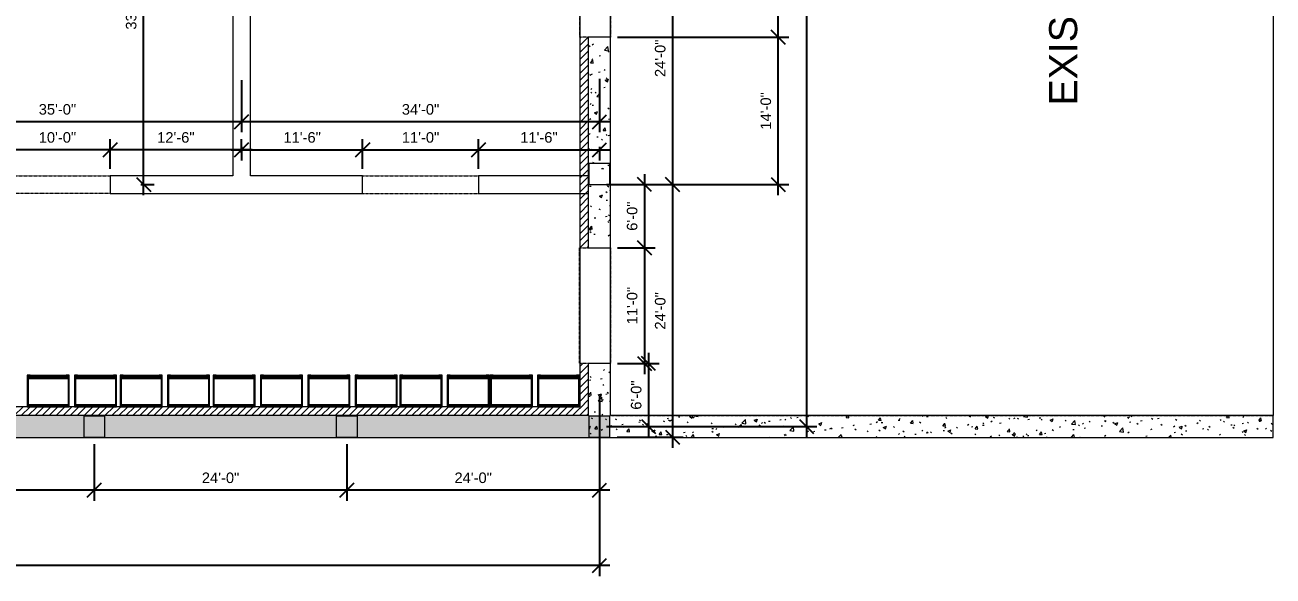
# Model space of a CAD drawing. Header units: inches. Extents: x 1913 to 24953, y -2945 to 1064.
# Drawn here: x 19197 to 20620, y -1856 to -1228 of the extents above; entities that cross this region are included whole.
import ezdxf

# ---------------------------------------------------------------- set-up
doc = ezdxf.new("R2010")
doc.units = ezdxf.units.IN
doc.header["$MEASUREMENT"] = 0
doc.linetypes.add('Center 1_4_', pattern=[0.53125, 0.25, -0.09375, 0.09375, -0.09375])
doc.linetypes.add('Hidden 1_8_', pattern=[0.1875, 0.125, -0.0625])
for name, color, linetype, lineweight in [('A-ANNO-DIMS', 211, 'Continuous', 9), ('A-COLS', 52, 'Continuous', 9), ('A-DETL-CNTR', 5, 'Center 1_4_', 9), ('A-DETL-HDLN', 90, 'Hidden 1_8_', 9), ('A-FLOR', 192, 'Continuous', 13), ('A-GENM', 13, 'Continuous', 9), ('A-WALL', 113, 'Continuous', 13), ('A-WALL-PATT', 111, 'Continuous', 50), ('G-ANNO-TEXT', 231, 'Continuous', 9)]:
    doc.layers.add(name, color=color, linetype=linetype, lineweight=lineweight)
doc.styles.add('Arial', font='arial.ttf', dxfattribs={"height": 12})
doc.styles.add('Arial_1', font='arial.ttf', dxfattribs={"height": 20})
doc.dimstyles.new('Linear_-_3_32__Arial', dxfattribs={"dimscale": 12, "dimtxt": 12.243113, "dimasz": 1.333333, "dimexe": 1, "dimexo": 0.666667, "dimgap": 0.666667, "dimtad": 1, "dimdec": 5, "dimrnd": 0.03125, "dimzin": 1, "dimdsep": 46, "dimlunit": 4, "dimtxsty": 'Arial', "dimblk1": 'OBLIQUE', "dimblk2": 'OBLIQUE', "dimsah": 1, "dimcen": 0.09, "dimdle": 1, "dimazin": 0, "dimtfac": 1, "dimtdec": 4, "dimtix": 1, "dimtmove": 0, "dimatfit": 3, "dimfxl": 1, "dimtvp": 1, "dimtfill": 1, "dimfrac": 2, "dimtolj": 1, "dimtzin": 0, "dimarcsym": 2})
pattern_1 = [(50, (18984.365, 244.067), (36.72335, -3.213), [3.84, -42.24]), (355, (18984.365, 244.067), (-7.1044, 38.51274), [3.072, -33.792]), (100.451, (18987.425, 243.8), (29.62024, 35.29956), [3.263, -35.898]), (46.184, (18984.365, 254.307), (54.6425, -8.4752), [5.76, -63.36]), (96.636, (18988.92, 253.6), (47.854, 49.8752), [4.895, -53.848]), (351.184, (18984.365, 254.307), (47.8553, 49.8749), [4.608, -50.688]), (21, (18989.485, 251.747), (30.56126, -20.614), [3.84, -42.24]), (326, (18989.485, 251.747), (12.4577, 37.1283), [3.072, -33.792]), (71.451, (18992.03, 250.03), (43.02, 16.5135), [3.263, -35.898]), (37.5, (18984.365, 244.067), (0.6228, 17.04428), [1.69, -31.693, 1.69, -32.614, -33.92]), (37.5, (18984.365, 244.067), (0.6228, 17.04428), [-67.686, 1.69, -32.23]), (7.5, (18984.365, 244.067), (13.4694, 20.19387), [1.69, -17.869, 1.69, -30.925, -12.928]), (7.5, (18984.365, 244.067), (13.4694, 20.19387), [-52.173, 1.69, -11.238]), (327.5, (18972.947, 244.067), (27.33168, -1.155216), [1.69, -11.11, 1.69, -38.246, -52.992]), (327.5, (18972.947, 244.067), (27.33168, -1.155216), [-52.736, 1.69, -51.302]), (317.5, (18967.827, 244.067), (29.85903, 5.12498), [1.69, -14.95, 1.69, -24.832, -37.632]), (317.5, (18967.827, 244.067), (29.85903, 5.12498), [-43.162, 1.69, -35.942])]

# ---------------------------------------------------------------- blocks, each defined once
blk = doc.blocks.new('Food_cooler_17348 - Food_cooler_17348-476797-FloorPlan')
at = {"layer": 'A-GENM', "lineweight": 20}
for p, q in [((-30, 18), (-78, 18)), ((-78, 18), (-78, -18)), ((-77, -17), (-77, 16.1)), ((-77, 16.1), (-31, 16.1)), ((-31, 16.1), (-31, -17)), ((-30, -18), (-30, 18)), ((24, 18), (-24, 18)), ((-24, 18), (-24, -18)), ((23, 16.1), (-23, 16.1)), ((-23, 16.1), (-23, -17)), ((-23, -17), (-23, 16.1)), ((-23, 16.1), (23, 16.1)), ((-22.7, -17), (-22.7, 15.8)), ((-22.7, 15.8), (22.8, 15.8)), ((22.8, 15.8), (22.8, -17)), ((23, -17), (23, 16.1)), ((23, 16.1), (23, -17)), ((24, -18), (24, 18)), ((-78, -18), (-74.4, -18)), ((-74.4, -17), (-77, -17)), ((-74.4, -18), (-74.4, -17)), ((-31, -17), (-33.4, -17)), ((-33.4, -17), (-33.4, -18)), ((-33.4, -18), (-30, -18)), ((-24, -18), (-20.4, -18)), ((-23, -17), (-22.7, -17)), ((-20.4, -17), (-23, -17)), ((-20.4, -18), (-20.4, -17)), ((23, -17), (20.6, -17)), ((20.6, -17), (20.6, -18)), ((20.6, -18), (24, -18)), ((22.8, -17), (23, -17))]:
    blk.add_line(p, q, dxfattribs=at)
at = {"layer": 'A-GENM'}
for p, q in [((-78, 18), (-78, 18)), ((-30, 18), (-78, 18)), ((-78, 18), (-78, -16)), ((-78, 18), (-78, 18)), ((-77, -17), (-77, 16.1)), ((-77, 16.1), (-77, 16.1)), ((-77, 16.1), (-31, 16.1)), ((-31, 16.1), (-77, 16.1)), ((-77, 16.1), (-77, -17)), ((-77, 16.1), (-77, 16.1)), ((-77, -14), (-77, 15.8)), ((-77, 15.8), (-77, 15.8)), ((-77, 15.8), (-31, 15.8)), ((-31, 16.1), (-31, 16.1)), ((-31, 16.1), (-31, -17)), ((-31, -17), (-31, 16.1)), ((-31, 16.1), (-31, 16.1)), ((-31, 15.8), (-31, 15.8)), ((-31, 15.8), (-31, -14)), ((-30, 18), (-30, 18)), ((-30, -16), (-30, 18)), ((-30, 18), (-30, 18)), ((-24, 18), (-24, 18)), ((24, 18), (-24, 18)), ((-24, 18), (-24, -16)), ((-24, 18), (-24, 18)), ((-23, 16.1), (-23, 16.1)), ((-23, -17), (-23, 16.1)), ((-23, 16.1), (-23, 16.1)), ((-23, 16.1), (23, 16.1)), ((23, 16.1), (-23, 16.1)), ((-23, 16.1), (-23, -17)), ((-23, 16.1), (-23, 16.1)), ((-23, -14), (-23, 15.8)), ((-23, 15.8), (-23, 15.8)), ((-23, 15.8), (23, 15.8)), ((-22.7, 15.8), (-22.7, 15.8)), ((22.8, 15.8), (22.8, 15.8)), ((23, 16.1), (23, 16.1)), ((23, 16.1), (23, 16.1)), ((23, 16.1), (23, -17)), ((23, -17), (23, 16.1)), ((23, 16.1), (23, 16.1)), ((23, 15.8), (23, 15.8)), ((23, 15.8), (23, -14)), ((24, 18), (24, 18)), ((24, -16), (24, 18)), ((24, 18), (24, 18)), ((-77, -14.5), (-77, -14)), ((-77, -14), (-77, -14)), ((-77, -14), (-31, -14)), ((-77, -14), (-31, -14)), ((-31, -14), (-31, -14)), ((-31, -14), (-31, -14.5)), ((-23, -14.5), (-23, -14)), ((-23, -14), (-23, -14)), ((-23, -14), (23, -14)), ((-23, -14), (23, -14)), ((23, -14), (23, -14)), ((23, -14), (23, -14.5)), ((-78, -16), (-30, -16)), ((-78, -16), (-78, -16)), ((-78, -18), (-78, -18)), ((-77, -14.5), (-77, -14.5)), ((-77, -14.5), (-77, -14.5)), ((-77, -14.5), (-31, -14.5)), ((-77, -14.5), (-31, -14.5)), ((-77, -17), (-77, -17)), ((-31, -17), (-77, -17)), ((-77, -17), (-31, -17)), ((-77, -17), (-77, -17)), ((-74.4, -17), (-74.4, -18)), ((-74.4, -17), (-74.4, -17)), ((-74.4, -17), (-33.4, -17)), ((-33.4, -18), (-74.4, -18)), ((-74.4, -18), (-74.4, -18)), ((-33.4, -18), (-33.4, -17)), ((-33.4, -17), (-33.4, -17)), ((-33.4, -18), (-33.4, -18)), ((-31, -14.5), (-31, -14.5)), ((-31, -14.5), (-31, -14.5)), ((-31, -17), (-31, -17)), ((-31, -17), (-31, -17)), ((-30, -16), (-30, -16)), ((-30, -18), (-30, -18)), ((-24, -16), (24, -16)), ((-24, -16), (-24, -16)), ((-24, -18), (-24, -18)), ((-23, -14.5), (-23, -14.5)), ((-23, -14.5), (-23, -14.5)), ((-23, -14.5), (23, -14.5)), ((-23, -14.5), (23, -14.5)), ((-23, -17), (-23, -17)), ((-23, -17), (-23, -17)), ((23, -17), (-23, -17)), ((-23, -17), (23, -17)), ((-23, -17), (-23, -17)), ((-22.7, -17), (-22.7, -17)), ((-20.4, -17), (-20.4, -18)), ((-20.4, -17), (-20.4, -17)), ((-20.4, -17), (20.6, -17)), ((20.6, -18), (-20.4, -18)), ((-20.4, -18), (-20.4, -18)), ((20.6, -18), (20.6, -17)), ((20.6, -17), (20.6, -17)), ((20.6, -18), (20.6, -18)), ((22.8, -17), (22.8, -17)), ((23, -14.5), (23, -14.5)), ((23, -14.5), (23, -14.5)), ((23, -17), (23, -17)), ((23, -17), (23, -17)), ((23, -17), (23, -17)), ((24, -16), (24, -16)), ((24, -18), (24, -18))]:
    blk.add_line(p, q, dxfattribs=at)
blk = doc.blocks.new('_Oblique')
at = {"color": 0, "linetype": 'ByBlock', "lineweight": -2}
blk.add_line((-0.5, -0.5), (0.5, 0.5), dxfattribs=at)
blk = doc.blocks.new('*D433')
at = {"layer": 'A-ANNO-DIMS', "color": 0, "lineweight": -2, "transparency": 16777216}
for p, q in [((19444, -1290.5), (19444, -1350)), ((19852, -1289.1), (19852, -1350)), ((19864, -1338), (19432, -1338))]:
    blk.add_line(p, q, dxfattribs=at)
at = {"layer": 'Defpoints', "color": 0, "lineweight": 0, "transparency": 16777216}
for p in [(19444, -1282.5), (19852, -1281.1), (19444, -1338)]:
    blk.add_point(p, dxfattribs=at)
at = {"layer": 'A-ANNO-DIMS', "color": 0, "lineweight": -2, "transparency": 16777216, "xscale": 16, "yscale": 16, "zscale": 16, "rotation": 180}
blk.add_blockref('_Oblique', (19444, -1338), dxfattribs=at)
at = {"layer": 'A-ANNO-DIMS', "color": 0, "lineweight": -2, "transparency": 16777216, "xscale": 16, "yscale": 16, "zscale": 16}
blk.add_blockref('_Oblique', (19852, -1338), dxfattribs=at)
at = {"layer": 'A-ANNO-DIMS', "color": 0, "lineweight": 0, "transparency": 16777216, "insert": (19648, -1323.9), "char_height": 12, "width": 62.383, "attachment_point": 5, "style": 'Arial'}
blk.add_mtext('\\A1;34\'-0"', dxfattribs=at)
blk = doc.blocks.new('*D434')
at = {"layer": 'A-ANNO-DIMS', "color": 0, "lineweight": -2, "transparency": 16777216}
for p, q in [((19444, -1290.5), (19444, -1350)), ((19024, -1463.5), (19024, -1326)), ((19456, -1338), (19012, -1338))]:
    blk.add_line(p, q, dxfattribs=at)
at = {"layer": 'Defpoints', "color": 0, "lineweight": 0, "transparency": 16777216}
for p in [(19444, -1282.5), (19024, -1338), (19024, -1471.5)]:
    blk.add_point(p, dxfattribs=at)
at = {"layer": 'A-ANNO-DIMS', "color": 0, "lineweight": -2, "transparency": 16777216, "xscale": 16, "yscale": 16, "zscale": 16, "rotation": 180}
blk.add_blockref('_Oblique', (19024, -1338), dxfattribs=at)
at = {"layer": 'A-ANNO-DIMS', "color": 0, "lineweight": -2, "transparency": 16777216, "xscale": 16, "yscale": 16, "zscale": 16}
blk.add_blockref('_Oblique', (19444, -1338), dxfattribs=at)
at = {"layer": 'A-ANNO-DIMS', "color": 0, "lineweight": 0, "transparency": 16777216, "insert": (19234, -1323.9), "char_height": 12, "width": 62.383, "attachment_point": 5, "style": 'Arial'}
blk.add_mtext('\\A1;35\'-0"', dxfattribs=at)
blk = doc.blocks.new('*D437')
at = {"layer": 'A-ANNO-DIMS', "color": 0, "lineweight": -2, "transparency": 16777216}
for p, q in [((19852, -1651), (19852, -1856)), ((18124, -1693.6), (18124, -1856)), ((19864, -1844), (18112, -1844))]:
    blk.add_line(p, q, dxfattribs=at)
at = {"layer": 'Defpoints', "color": 0, "lineweight": 0, "transparency": 16777216}
for p in [(19852, -1643), (18124, -1685.6), (18124, -1844)]:
    blk.add_point(p, dxfattribs=at)
at = {"layer": 'A-ANNO-DIMS', "color": 0, "lineweight": -2, "transparency": 16777216, "xscale": 16, "yscale": 16, "zscale": 16, "rotation": 180}
blk.add_blockref('_Oblique', (18124, -1844), dxfattribs=at)
at = {"layer": 'A-ANNO-DIMS', "color": 0, "lineweight": -2, "transparency": 16777216, "xscale": 16, "yscale": 16, "zscale": 16}
blk.add_blockref('_Oblique', (19852, -1844), dxfattribs=at)
at = {"layer": 'A-ANNO-DIMS', "color": 0, "lineweight": 0, "transparency": 16777216, "insert": (18988, -1829.8), "char_height": 12, "width": 73.459, "attachment_point": 5, "style": 'Arial'}
blk.add_mtext('\\A1;144\'-0"', dxfattribs=at)
blk = doc.blocks.new('*D438')
at = {"layer": 'A-ANNO-DIMS', "color": 0, "lineweight": -2, "transparency": 16777216}
for p, q in [((20087.9, 630.4), (20087.9, -1697.6)), ((19857.2, 618.4), (20099.9, 618.4)), ((19860, -1685.6), (20099.9, -1685.6))]:
    blk.add_line(p, q, dxfattribs=at)
at = {"layer": 'Defpoints', "color": 0, "lineweight": 0, "transparency": 16777216}
for p in [(19849.2, 618.4), (19852, -1685.6), (20087.9, -1685.6)]:
    blk.add_point(p, dxfattribs=at)
at = {"layer": 'A-ANNO-DIMS', "color": 0, "lineweight": -2, "transparency": 16777216, "xscale": 16, "yscale": 16, "zscale": 16}
for p, rotation in [((20087.9, 618.4), 90), ((20087.9, -1685.6), 270)]:
    blk.add_blockref('_Oblique', p, dxfattribs=dict(at, rotation=rotation))
at = {"layer": 'A-ANNO-DIMS', "color": 0, "lineweight": 0, "transparency": 16777216, "insert": (20073.7, -533.6), "char_height": 12, "width": 73.459, "attachment_point": 5, "rotation": 90, "style": 'Arial'}
blk.add_mtext('\\A1;192\'-0"', dxfattribs=at)
blk = doc.blocks.new('*D449')
at = {"layer": 'A-ANNO-DIMS', "color": 0, "lineweight": -2, "transparency": 16777216}
for p, q in [((19332.3, -1421.6), (19332.3, -1001.6)), ((19426, -1013.6), (19320.3, -1013.6)), ((19328.9, -1409.6), (19344.3, -1409.6))]:
    blk.add_line(p, q, dxfattribs=at)
at = {"layer": 'Defpoints', "color": 0, "lineweight": 0, "transparency": 16777216}
for p in [(19332.3, -1013.6), (19434, -1013.6), (19320.9, -1409.6)]:
    blk.add_point(p, dxfattribs=at)
at = {"layer": 'A-ANNO-DIMS', "color": 0, "lineweight": -2, "transparency": 16777216, "xscale": 16, "yscale": 16, "zscale": 16}
for p, rotation in [((19332.3, -1013.6), 90), ((19332.3, -1409.6), 270)]:
    blk.add_blockref('_Oblique', p, dxfattribs=dict(at, rotation=rotation))
at = {"layer": 'A-ANNO-DIMS', "color": 0, "lineweight": 0, "transparency": 16777216, "insert": (19318.1, -1211.6), "char_height": 12, "width": 62.383, "attachment_point": 5, "rotation": 90, "style": 'Arial'}
blk.add_mtext('\\A1;33\'-0"', dxfattribs=at)
blk = doc.blocks.new('*D451')
at = {"layer": 'A-ANNO-DIMS', "color": 0, "lineweight": -2, "transparency": 16777216}
for p, q in [((19294, -1391.6), (19294, -1358)), ((19444, -1373.3), (19444, -1358)), ((19456, -1370), (19282, -1370))]:
    blk.add_line(p, q, dxfattribs=at)
at = {"layer": 'Defpoints', "color": 0, "lineweight": 0, "transparency": 16777216}
for p in [(19294, -1370), (19444, -1381.3), (19294, -1399.6)]:
    blk.add_point(p, dxfattribs=at)
at = {"layer": 'A-ANNO-DIMS', "color": 0, "lineweight": -2, "transparency": 16777216, "xscale": 16, "yscale": 16, "zscale": 16, "rotation": 180}
blk.add_blockref('_Oblique', (19294, -1370), dxfattribs=at)
at = {"layer": 'A-ANNO-DIMS', "color": 0, "lineweight": -2, "transparency": 16777216, "xscale": 16, "yscale": 16, "zscale": 16}
blk.add_blockref('_Oblique', (19444, -1370), dxfattribs=at)
at = {"layer": 'A-ANNO-DIMS', "color": 0, "lineweight": 0, "transparency": 16777216, "insert": (19369, -1355.9), "char_height": 12, "width": 62.383, "attachment_point": 5, "style": 'Arial'}
blk.add_mtext('\\A1;12\'-6"', dxfattribs=at)
blk = doc.blocks.new('*D452')
at = {"layer": 'A-ANNO-DIMS', "color": 0, "lineweight": -2, "transparency": 16777216}
for p, q in [((19174, -1391.6), (19174, -1358)), ((19294, -1391.6), (19294, -1358)), ((19306, -1370), (19162, -1370))]:
    blk.add_line(p, q, dxfattribs=at)
at = {"layer": 'Defpoints', "color": 0, "lineweight": 0, "transparency": 16777216}
for p in [(19174, -1370), (19174, -1399.6), (19294, -1399.6)]:
    blk.add_point(p, dxfattribs=at)
at = {"layer": 'A-ANNO-DIMS', "color": 0, "lineweight": -2, "transparency": 16777216, "xscale": 16, "yscale": 16, "zscale": 16, "rotation": 180}
blk.add_blockref('_Oblique', (19174, -1370), dxfattribs=at)
at = {"layer": 'A-ANNO-DIMS', "color": 0, "lineweight": -2, "transparency": 16777216, "xscale": 16, "yscale": 16, "zscale": 16}
blk.add_blockref('_Oblique', (19294, -1370), dxfattribs=at)
at = {"layer": 'A-ANNO-DIMS', "color": 0, "lineweight": 0, "transparency": 16777216, "insert": (19234, -1355.9), "char_height": 12, "width": 62.383, "attachment_point": 5, "style": 'Arial'}
blk.add_mtext('\\A1;10\'-0"', dxfattribs=at)
blk = doc.blocks.new('*D461')
at = {"layer": 'A-ANNO-DIMS', "color": 0, "lineweight": -2, "transparency": 16777216}
for p, q in [((19564, -1705.6), (19564, -1770.1)), ((19852, -1705.6), (19852, -1770.1)), ((19864, -1758.1), (19552, -1758.1))]:
    blk.add_line(p, q, dxfattribs=at)
at = {"layer": 'Defpoints', "color": 0, "lineweight": 0, "transparency": 16777216}
for p in [(19564, -1697.6), (19852, -1697.6), (19564, -1758.1)]:
    blk.add_point(p, dxfattribs=at)
at = {"layer": 'A-ANNO-DIMS', "color": 0, "lineweight": -2, "transparency": 16777216, "xscale": 16, "yscale": 16, "zscale": 16, "rotation": 180}
blk.add_blockref('_Oblique', (19564, -1758.1), dxfattribs=at)
at = {"layer": 'A-ANNO-DIMS', "color": 0, "lineweight": -2, "transparency": 16777216, "xscale": 16, "yscale": 16, "zscale": 16}
blk.add_blockref('_Oblique', (19852, -1758.1), dxfattribs=at)
at = {"layer": 'A-ANNO-DIMS', "color": 0, "lineweight": 0, "transparency": 16777216, "insert": (19708, -1744), "char_height": 12, "width": 62.383, "attachment_point": 5, "style": 'Arial'}
blk.add_mtext('\\A1;24\'-0"', dxfattribs=at)
blk = doc.blocks.new('*D462')
at = {"layer": 'A-ANNO-DIMS', "color": 0, "lineweight": -2, "transparency": 16777216}
for p, q in [((19276, -1705.6), (19276, -1770.1)), ((19564, -1705.6), (19564, -1770.1)), ((19576, -1758.1), (19264, -1758.1))]:
    blk.add_line(p, q, dxfattribs=at)
at = {"layer": 'Defpoints', "color": 0, "lineweight": 0, "transparency": 16777216}
for p in [(19276, -1697.6), (19564, -1697.6), (19276, -1758.1)]:
    blk.add_point(p, dxfattribs=at)
at = {"layer": 'A-ANNO-DIMS', "color": 0, "lineweight": -2, "transparency": 16777216, "xscale": 16, "yscale": 16, "zscale": 16, "rotation": 180}
blk.add_blockref('_Oblique', (19276, -1758.1), dxfattribs=at)
at = {"layer": 'A-ANNO-DIMS', "color": 0, "lineweight": -2, "transparency": 16777216, "xscale": 16, "yscale": 16, "zscale": 16}
blk.add_blockref('_Oblique', (19564, -1758.1), dxfattribs=at)
at = {"layer": 'A-ANNO-DIMS', "color": 0, "lineweight": 0, "transparency": 16777216, "insert": (19420, -1744), "char_height": 12, "width": 103.972, "attachment_point": 5, "style": 'Arial'}
blk.add_mtext('\\A1;24\'-0"', dxfattribs=at)
blk = doc.blocks.new('*D463')
at = {"layer": 'A-ANNO-DIMS', "color": 0, "lineweight": -2, "transparency": 16777216}
for p, q in [((18988, -1705.6), (18988, -1770.1)), ((19276, -1705.6), (19276, -1770.1)), ((19288, -1758.1), (18976, -1758.1))]:
    blk.add_line(p, q, dxfattribs=at)
at = {"layer": 'Defpoints', "color": 0, "lineweight": 0, "transparency": 16777216}
for p in [(18988, -1697.6), (19276, -1697.6), (18988, -1758.1)]:
    blk.add_point(p, dxfattribs=at)
at = {"layer": 'A-ANNO-DIMS', "color": 0, "lineweight": -2, "transparency": 16777216, "xscale": 16, "yscale": 16, "zscale": 16, "rotation": 180}
blk.add_blockref('_Oblique', (18988, -1758.1), dxfattribs=at)
at = {"layer": 'A-ANNO-DIMS', "color": 0, "lineweight": -2, "transparency": 16777216, "xscale": 16, "yscale": 16, "zscale": 16}
blk.add_blockref('_Oblique', (19276, -1758.1), dxfattribs=at)
at = {"layer": 'A-ANNO-DIMS', "color": 0, "lineweight": 0, "transparency": 16777216, "insert": (19132, -1744), "char_height": 12, "width": 62.383, "attachment_point": 5, "style": 'Arial'}
blk.add_mtext('\\A1;24\'-0"', dxfattribs=at)
blk = doc.blocks.new('*D492')
at = {"layer": 'A-ANNO-DIMS', "color": 0, "lineweight": -2, "transparency": 16777216}
for p, q in [((19935.4, -1109.6), (19935.4, -1421.6)), ((19872.5, -1121.6), (19947.4, -1121.6)), ((19872, -1409.6), (19947.4, -1409.6))]:
    blk.add_line(p, q, dxfattribs=at)
at = {"layer": 'Defpoints', "color": 0, "lineweight": 0, "transparency": 16777216}
for p in [(19864.5, -1121.6), (19864, -1409.6), (19935.4, -1409.6)]:
    blk.add_point(p, dxfattribs=at)
at = {"layer": 'A-ANNO-DIMS', "color": 0, "lineweight": -2, "transparency": 16777216, "xscale": 16, "yscale": 16, "zscale": 16}
for p, rotation in [((19935.4, -1121.6), 90), ((19935.4, -1409.6), 270)]:
    blk.add_blockref('_Oblique', p, dxfattribs=dict(at, rotation=rotation))
at = {"layer": 'A-ANNO-DIMS', "color": 0, "lineweight": 0, "transparency": 16777216, "insert": (19921.3, -1265.6), "char_height": 12, "width": 62.383, "attachment_point": 5, "rotation": 90, "style": 'Arial'}
blk.add_mtext('\\A1;24\'-0"', dxfattribs=at)
blk = doc.blocks.new('*D493')
at = {"layer": 'A-ANNO-DIMS', "color": 0, "lineweight": -2, "transparency": 16777216}
for p, q in [((19935.4, -1397.6), (19935.4, -1709.6)), ((19872, -1409.6), (19947.4, -1409.6)), ((19872, -1697.6), (19947.4, -1697.6))]:
    blk.add_line(p, q, dxfattribs=at)
at = {"layer": 'Defpoints', "color": 0, "lineweight": 0, "transparency": 16777216}
for p in [(19864, -1409.6), (19864, -1697.6), (19935.4, -1697.6)]:
    blk.add_point(p, dxfattribs=at)
at = {"layer": 'A-ANNO-DIMS', "color": 0, "lineweight": -2, "transparency": 16777216, "xscale": 16, "yscale": 16, "zscale": 16}
for p, rotation in [((19935.4, -1409.6), 90), ((19935.4, -1697.6), 270)]:
    blk.add_blockref('_Oblique', p, dxfattribs=dict(at, rotation=rotation))
at = {"layer": 'A-ANNO-DIMS', "color": 0, "lineweight": 0, "transparency": 16777216, "insert": (19921.3, -1553.6), "char_height": 12, "width": 51.308, "attachment_point": 5, "rotation": 90, "style": 'Arial'}
blk.add_mtext('\\A1;24\'-0"', dxfattribs=at)
blk = doc.blocks.new('*D497')
at = {"layer": 'A-ANNO-DIMS', "color": 0, "lineweight": -2, "transparency": 16777216}
for p, q in [((20055.9, -1421.6), (20055.9, -1229.6)), ((19872.5, -1241.6), (20067.9, -1241.6)), ((19860, -1409.6), (20067.9, -1409.6))]:
    blk.add_line(p, q, dxfattribs=at)
at = {"layer": 'Defpoints', "color": 0, "lineweight": 0, "transparency": 16777216}
for p in [(19864.5, -1241.6), (20055.9, -1241.6), (19852, -1409.6)]:
    blk.add_point(p, dxfattribs=at)
at = {"layer": 'A-ANNO-DIMS', "color": 0, "lineweight": -2, "transparency": 16777216, "xscale": 16, "yscale": 16, "zscale": 16}
for p, rotation in [((20055.9, -1241.6), 90), ((20055.9, -1409.6), 270)]:
    blk.add_blockref('_Oblique', p, dxfattribs=dict(at, rotation=rotation))
at = {"layer": 'A-ANNO-DIMS', "color": 0, "lineweight": 0, "transparency": 16777216, "insert": (20041.7, -1325.6), "char_height": 12, "width": 62.383, "attachment_point": 5, "rotation": 90, "style": 'Arial'}
blk.add_mtext('\\A1;14\'-0"', dxfattribs=at)
blk = doc.blocks.new('*D498')
at = {"layer": 'A-ANNO-DIMS', "color": 0, "lineweight": -2, "transparency": 16777216}
for p, q in [((20055.9, -1253.6), (20055.9, -1109.6)), ((19872.5, -1121.6), (20067.9, -1121.6)), ((19872.5, -1241.6), (20067.9, -1241.6))]:
    blk.add_line(p, q, dxfattribs=at)
at = {"layer": 'Defpoints', "color": 0, "lineweight": 0, "transparency": 16777216}
for p in [(19864.5, -1121.6), (20055.9, -1121.6), (19864.5, -1241.6)]:
    blk.add_point(p, dxfattribs=at)
at = {"layer": 'A-ANNO-DIMS', "color": 0, "lineweight": -2, "transparency": 16777216, "xscale": 16, "yscale": 16, "zscale": 16}
for p, rotation in [((20055.9, -1121.6), 90), ((20055.9, -1241.6), 270)]:
    blk.add_blockref('_Oblique', p, dxfattribs=dict(at, rotation=rotation))
at = {"layer": 'A-ANNO-DIMS', "color": 0, "lineweight": 0, "transparency": 16777216, "insert": (20041.7, -1181.6), "char_height": 12, "width": 51.308, "attachment_point": 5, "rotation": 90, "style": 'Arial'}
blk.add_mtext('\\A1;10\'-0"', dxfattribs=at)
blk = doc.blocks.new('*D417')
at = {"layer": 'A-ANNO-DIMS', "color": 0, "lineweight": -2, "transparency": 16777216}
for p, q in [((19582, -1391.6), (19582, -1358)), ((19432, -1370), (19594, -1370)), ((19444, -1366.7), (19444, -1382))]:
    blk.add_line(p, q, dxfattribs=at)
at = {"layer": 'Defpoints', "color": 0, "lineweight": 0, "transparency": 16777216}
for p in [(19444, -1358.7), (19582, -1370), (19582, -1399.6)]:
    blk.add_point(p, dxfattribs=at)
at = {"layer": 'A-ANNO-DIMS', "color": 0, "lineweight": -2, "transparency": 16777216, "xscale": 16, "yscale": 16, "zscale": 16, "rotation": 180}
blk.add_blockref('_Oblique', (19444, -1370), dxfattribs=at)
at = {"layer": 'A-ANNO-DIMS', "color": 0, "lineweight": -2, "transparency": 16777216, "xscale": 16, "yscale": 16, "zscale": 16}
blk.add_blockref('_Oblique', (19582, -1370), dxfattribs=at)
at = {"layer": 'A-ANNO-DIMS', "color": 0, "lineweight": 0, "transparency": 16777216, "insert": (19513, -1355.9), "char_height": 12, "width": 62.383, "attachment_point": 5, "style": 'Arial'}
blk.add_mtext('\\A1;11\'-6"', dxfattribs=at)
blk = doc.blocks.new('*D418')
at = {"layer": 'A-ANNO-DIMS', "color": 0, "lineweight": -2, "transparency": 16777216}
for p, q in [((19582, -1391.6), (19582, -1358)), ((19714, -1391.6), (19714, -1358)), ((19570, -1370), (19726, -1370))]:
    blk.add_line(p, q, dxfattribs=at)
at = {"layer": 'Defpoints', "color": 0, "lineweight": 0, "transparency": 16777216}
for p in [(19714, -1370), (19582, -1399.6), (19714, -1399.6)]:
    blk.add_point(p, dxfattribs=at)
at = {"layer": 'A-ANNO-DIMS', "color": 0, "lineweight": -2, "transparency": 16777216, "xscale": 16, "yscale": 16, "zscale": 16, "rotation": 180}
blk.add_blockref('_Oblique', (19582, -1370), dxfattribs=at)
at = {"layer": 'A-ANNO-DIMS', "color": 0, "lineweight": -2, "transparency": 16777216, "xscale": 16, "yscale": 16, "zscale": 16}
blk.add_blockref('_Oblique', (19714, -1370), dxfattribs=at)
at = {"layer": 'A-ANNO-DIMS', "color": 0, "lineweight": 0, "transparency": 16777216, "insert": (19648, -1355.9), "char_height": 12, "width": 62.383, "attachment_point": 5, "style": 'Arial'}
blk.add_mtext('\\A1;11\'-0"', dxfattribs=at)
blk = doc.blocks.new('*D419')
at = {"layer": 'A-ANNO-DIMS', "color": 0, "lineweight": -2, "transparency": 16777216}
for p, q in [((19714, -1391.6), (19714, -1358)), ((19702, -1370), (19864, -1370)), ((19852, -1366.7), (19852, -1382))]:
    blk.add_line(p, q, dxfattribs=at)
at = {"layer": 'Defpoints', "color": 0, "lineweight": 0, "transparency": 16777216}
for p in [(19852, -1358.7), (19852, -1370), (19714, -1399.6)]:
    blk.add_point(p, dxfattribs=at)
at = {"layer": 'A-ANNO-DIMS', "color": 0, "lineweight": -2, "transparency": 16777216, "xscale": 16, "yscale": 16, "zscale": 16, "rotation": 180}
blk.add_blockref('_Oblique', (19714, -1370), dxfattribs=at)
at = {"layer": 'A-ANNO-DIMS', "color": 0, "lineweight": -2, "transparency": 16777216, "xscale": 16, "yscale": 16, "zscale": 16}
blk.add_blockref('_Oblique', (19852, -1370), dxfattribs=at)
at = {"layer": 'A-ANNO-DIMS', "color": 0, "lineweight": 0, "transparency": 16777216, "insert": (19783, -1355.9), "char_height": 12, "width": 51.308, "attachment_point": 5, "style": 'Arial'}
blk.add_mtext('\\A1;11\'-6"', dxfattribs=at)
blk = doc.blocks.new('*D428')
at = {"layer": 'A-ANNO-DIMS', "color": 0, "lineweight": -2, "transparency": 16777216}
for p, q in [((19903.4, -1397.6), (19903.4, -1493.6)), ((19872, -1409.6), (19915.4, -1409.6)), ((19872.5, -1481.6), (19915.4, -1481.6))]:
    blk.add_line(p, q, dxfattribs=at)
at = {"layer": 'Defpoints', "color": 0, "lineweight": 0, "transparency": 16777216}
for p in [(19864, -1409.6), (19864.5, -1481.6), (19903.4, -1481.6)]:
    blk.add_point(p, dxfattribs=at)
at = {"layer": 'A-ANNO-DIMS', "color": 0, "lineweight": -2, "transparency": 16777216, "xscale": 16, "yscale": 16, "zscale": 16}
for p, rotation in [((19903.4, -1409.6), 90), ((19903.4, -1481.6), 270)]:
    blk.add_blockref('_Oblique', p, dxfattribs=dict(at, rotation=rotation))
at = {"layer": 'A-ANNO-DIMS', "color": 0, "lineweight": 0, "transparency": 16777216, "insert": (19889.3, -1445.6), "char_height": 12, "width": 51.308, "attachment_point": 5, "rotation": 90, "style": 'Arial'}
blk.add_mtext('\\A1;6\'-0"', dxfattribs=at)
blk = doc.blocks.new('*D429')
at = {"layer": 'A-ANNO-DIMS', "color": 0, "lineweight": -2, "transparency": 16777216}
for p, q in [((19908, -1601.6), (19908, -1697.6)), ((19872.5, -1613.6), (19920, -1613.6)), ((19860, -1685.6), (19920, -1685.6))]:
    blk.add_line(p, q, dxfattribs=at)
at = {"layer": 'Defpoints', "color": 0, "lineweight": 0, "transparency": 16777216}
for p in [(19864.5, -1613.6), (19852, -1685.6), (19908, -1685.6)]:
    blk.add_point(p, dxfattribs=at)
at = {"layer": 'A-ANNO-DIMS', "color": 0, "lineweight": -2, "transparency": 16777216, "xscale": 16, "yscale": 16, "zscale": 16}
for p, rotation in [((19908, -1613.6), 90), ((19908, -1685.6), 270)]:
    blk.add_blockref('_Oblique', p, dxfattribs=dict(at, rotation=rotation))
at = {"layer": 'A-ANNO-DIMS', "color": 0, "lineweight": 0, "transparency": 16777216, "insert": (19893.9, -1649.6), "char_height": 12, "width": 62.383, "attachment_point": 5, "rotation": 90, "style": 'Arial'}
blk.add_mtext('\\A1;6\'-0"', dxfattribs=at)
blk = doc.blocks.new('*D515')
at = {"layer": 'A-ANNO-DIMS', "color": 0, "lineweight": -2, "transparency": 16777216}
for p, q in [((19903.4, -1469.6), (19903.4, -1625.6)), ((19872.5, -1481.6), (19915.4, -1481.6)), ((19872.5, -1613.6), (19915.4, -1613.6))]:
    blk.add_line(p, q, dxfattribs=at)
at = {"layer": 'Defpoints', "color": 0, "lineweight": 0, "transparency": 16777216}
for p in [(19864.5, -1481.6), (19864.5, -1613.6), (19903.4, -1613.6)]:
    blk.add_point(p, dxfattribs=at)
at = {"layer": 'A-ANNO-DIMS', "color": 0, "lineweight": -2, "transparency": 16777216, "xscale": 16, "yscale": 16, "zscale": 16}
for p, rotation in [((19903.4, -1481.6), 90), ((19903.4, -1613.6), 270)]:
    blk.add_blockref('_Oblique', p, dxfattribs=dict(at, rotation=rotation))
at = {"layer": 'A-ANNO-DIMS', "color": 0, "lineweight": 0, "transparency": 16777216, "insert": (19889.3, -1547.6), "char_height": 12, "attachment_point": 5, "rotation": 90, "style": 'Arial'}
blk.add_mtext('\\A1;11\'-0"', dxfattribs=at)

msp = doc.modelspace()

# ---------------------------------------------------------------- hatches: boundary and pattern name
at = {"lineweight": 0, "ltscale": 0.5}
h = msp.add_hatch(dxfattribs=at)
h.set_pattern_fill('ANSI31', color=256, scale=45)
h.paths.add_polyline_path([(19014.966293, -146.091582), (19014.966293, 119.418663), (19004.966293, 119.418663), (19004.966293, -141.428506), (18918.136341, -214.287487), (18634.966293, -214.287487), (18634.966293, -119.581337), (18624.966293, -119.581337), (18624.966293, -224.287487), (18921.776043, -224.287487)])
h.paths.add_polyline_path([(18634.966293, 49.418663), (18610.966293, 49.418663), (18610.966293, 39.418663), (18624.966293, 39.418663), (18624.966293, -35.581337), (18634.966293, -35.581337)])
h.paths.add_polyline_path([(18558.966293, 39.418663), (18574.899701, 39.418663), (18574.932997, 49.418663), (18548.966293, 49.418663), (18548.966293, -14.581337), (18558.966293, -14.581337)])
h.paths.add_polyline_path([(18558.966293, -50.581337), (18548.966293, -50.581337), (18548.966293, -83.581337), (18558.966293, -83.581337)])
h.paths.add_polyline_path([(18558.966293, -119.647929), (18548.966293, -119.614633), (18548.966293, -214.581337), (18469.966293, -214.581337), (18469.966293, -224.581337), (18558.966293, -224.581337)])
h.paths.add_polyline_path([(18469.966293, -214.581337), (18449.966293, -214.581337), (18449.966293, -224.581337), (18469.966293, -224.581337)])
h.paths.add_polyline_path([(18449.966293, -1663.081337), (18146.466293, -1663.081337), (18146.466293, -1658.581337), (18136.466293, -1658.581337), (18136.466293, -1673.081337), (18449.966293, -1673.081337)])
h.paths.add_polyline_path([(18469.966293, -1663.081337), (18449.966293, -1663.081337), (18449.966293, -1673.081337), (18469.966293, -1673.081337)])
h.paths.add_polyline_path([(19839.466293, -1419.581337), (19829.466293, -1419.581337), (19829.466293, -1481.581435), (19839.466293, -1481.581435)])
h.paths.add_polyline_path([(19839.466293, -1399.581337), (19829.466293, -1399.581337), (19829.466293, -1419.581337), (19839.466293, -1419.581337)])
h.paths.add_polyline_path([(19839.466293, -1241.581337), (19829.466293, -1241.581337), (19829.466293, -1399.581337), (19839.466293, -1399.581337)])
h.paths.add_polyline_path([(19839.466293, -167.581337), (19829.466293, -167.581337), (19829.466293, -211.581337), (19839.466293, -211.581337)])
h.paths.add_polyline_path([(19839.466293, -211.581337), (19829.466293, -211.581337), (19829.466293, -231.581337), (19839.466293, -231.581337)])
h.paths.add_polyline_path([(19839.466293, -231.581337), (19829.466293, -231.581337), (19829.466293, -312.581337), (19839.466293, -312.581337)])
h.paths.add_polyline_path([(19839.466293, -312.581337), (19829.466293, -312.581337), (19829.466293, -322.581337), (19839.466293, -322.581337)])
h.paths.add_polyline_path([(19839.466293, -322.581337), (19829.466293, -322.581337), (19829.466293, -427.581337), (19839.466293, -427.581337)])
h.paths.add_polyline_path([(19839.466293, -427.581337), (19829.466293, -427.581337), (19829.466293, -447.581337), (19839.466293, -447.581337)])
h.paths.add_polyline_path([(19750.427362, -296.010857), (19836.402805, -296.010857), (19836.402805, -279.525182), (19750.427362, -279.525182)], flags=9)
h = msp.add_hatch(dxfattribs=at)
h.set_pattern_fill('ANSI31', color=256, scale=45)
h.paths.add_polyline_path([(19839.466293, -1613.581337), (19829.466293, -1613.581337), (19829.466293, -1663.081337), (19829.363279, -1673.081337), (19839.466293, -1673.081337)])
h = msp.add_hatch(dxfattribs=at)
h.set_pattern_fill('ANSI31', color=256, scale=45)
h.paths.add_polyline_path([(19829.363279, -1663.081337), (18469.966293, -1663.081337), (18469.966293, -1673.081337), (19829.363279, -1673.081337)])
at = {"layer": 'A-COLS', "lineweight": 0}
h = msp.add_hatch(dxfattribs=at)
h.set_pattern_fill('FP_1', color=256, style=0, pattern_type=2)
h.set_pattern_definition(pattern_1)
h.paths.add_polyline_path([(19839.966293, -1697.581337), (19839.966293, -1673.581337), (19863.966293, -1673.581337), (19863.966293, -1697.581337)], flags=0)
at = {"layer": 'A-WALL-PATT', "lineweight": 0}
h = msp.add_hatch(dxfattribs=at)
h.set_pattern_fill('FP_1', color=256, style=0, pattern_type=2)
h.set_pattern_definition(pattern_1)
h.paths.add_polyline_path([(19839.466293, -1241.581337), (19864.466293, -1241.581337), (19864.466293, -1481.581337), (19839.466293, -1481.581337), (19839.466293, -1419.581337), (19839.466293, -1399.581337)], flags=0)
h = msp.add_hatch(dxfattribs=at)
h.set_pattern_fill('FP_1', color=256, style=0, pattern_type=2)
h.set_pattern_definition(pattern_1)
h.paths.add_polyline_path([(19839.466293, -1613.581337), (19864.466293, -1613.581337), (19864.466293, -1673.081337), (19839.466293, -1673.081337)], flags=0)
h = msp.add_hatch(dxfattribs=at)
h.set_pattern_fill('FP_1', color=256, style=0, pattern_type=2)
h.set_pattern_definition(pattern_1)
h.paths.add_polyline_path([(19864.466293, -1673.081337), (19864.466293, -1698.081337), (18111.466293, -1698.081337), (18111.466293, -1673.081337), (18136.466293, -1673.081337), (18449.966293, -1673.081337), (18469.966293, -1673.081337), (19839.466293, -1673.081337)], flags=0)
h = msp.add_hatch(dxfattribs=at)
h.set_pattern_fill('FP_1', color=256, style=0, pattern_type=2)
h.set_pattern_definition(pattern_1)
h.paths.add_polyline_path([(19864.466293, -1698.081337), (19864.466293, -1673.081337), (20619.966293, -1673.081337), (20619.966293, -1698.081337)], flags=0)

# ---------------------------------------------------------------- linework, layer by layer
at = {"layer": 'A-COLS', "lineweight": 0}
for p, q in [((19863.966293, -1385.581337), (19839.966293, -1385.581337)), ((19839.966293, -1385.581337), (19839.966293, -1409.581337)), ((19863.966293, -1409.581337), (19863.966293, -1385.581337)), ((19839.966293, -1409.581337), (19863.966293, -1409.581337)), ((19287.966293, -1673.581337), (19263.966293, -1673.581337)), ((19263.966293, -1673.581337), (19263.966293, -1697.581337)), ((19287.966293, -1697.581337), (19287.966293, -1673.581337)), ((19575.966293, -1673.581337), (19551.966293, -1673.581337)), ((19551.966293, -1673.581337), (19551.966293, -1697.581337)), ((19575.966293, -1697.581337), (19575.966293, -1673.581337)), ((19863.966293, -1673.581337), (19839.966293, -1673.581337)), ((19839.966293, -1673.581337), (19839.966293, -1697.581337)), ((19863.966293, -1697.581337), (19863.966293, -1673.581337)), ((19263.966293, -1697.581337), (19287.966293, -1697.581337)), ((19551.966293, -1697.581337), (19575.966293, -1697.581337)), ((19839.966293, -1697.581337), (19863.966293, -1697.581337))]:
    msp.add_line(p, q, dxfattribs=at)
at = {"layer": 'A-DETL-CNTR', "lineweight": 0}
for p, q in [((19713.966293, -1399.581337), (19713.966293, -1419.581337)), ((19864.466293, -1673.081337), (20619.966293, -1673.081337))]:
    msp.add_line(p, q, dxfattribs=at)
at = {"layer": 'A-DETL-HDLN', "lineweight": 0}
for p, q in [((19829.466293, -1241.581337), (19829.466293, -1121.581337)), ((19864.466293, -1121.581337), (19864.466293, -1241.581337)), ((19864.466293, -1241.581337), (19829.466293, -1241.581337)), ((19173.966293, -1399.581337), (19293.966293, -1399.581337)), ((19293.966293, -1399.581337), (19293.966293, -1419.581337)), ((19581.966293, -1399.581337), (19713.966293, -1399.581337)), ((19581.966293, -1419.581337), (19581.966293, -1399.581337)), ((19713.966293, -1399.581337), (19713.966293, -1419.581337)), ((19293.966293, -1419.581337), (19173.966293, -1419.581337)), ((19581.966293, -1419.581337), (19713.966293, -1419.581337)), ((19829.363279, -1613.581337), (19829.363279, -1481.581435)), ((19829.466293, -1481.581435), (19864.466293, -1481.581435)), ((19864.466293, -1481.581435), (19864.466293, -1613.581337)), ((19864.466293, -1613.581337), (19829.466293, -1613.581337))]:
    msp.add_line(p, q, dxfattribs=at)
at = {"layer": 'A-FLOR', "lineweight": 0}
for p, q in [((19864.466293, -1673.081337), (19864.466293, -231.581337)), ((20619.966293, -231.581337), (20619.966293, -1673.081337))]:
    msp.add_line(p, q, dxfattribs=at)
at = {"layer": 'A-WALL', "lineweight": 0}
for p, q in [((19829.466293, -167.581337), (19829.466293, -1663.081337)), ((19433.966293, -1013.581337), (19433.966293, -1399.581337)), ((19453.966293, -1399.581337), (19453.966293, -1013.581337)), ((19864.466293, -1241.581337), (19839.466293, -1241.581337)), ((19839.466293, -1481.581435), (19839.466293, -1241.581337)), ((19864.466293, -1481.581337), (19864.466293, -1241.581337)), ((19433.966293, -1399.581337), (19293.966293, -1399.581337)), ((19293.966293, -1399.581337), (19293.966293, -1419.581337)), ((19581.966293, -1399.581337), (19453.966293, -1399.581337)), ((19581.966293, -1419.581337), (19581.966293, -1399.581337)), ((19839.466293, -1399.581337), (19713.966293, -1399.581337)), ((19293.966293, -1419.581337), (19581.966293, -1419.581337)), ((19713.966293, -1419.581337), (19839.466293, -1419.581337)), ((19839.466293, -1481.581337), (19864.466293, -1481.581337)), ((19864.466293, -1613.581337), (19839.466293, -1613.581337)), ((19839.466293, -1673.081337), (19839.466293, -1613.581337)), ((19864.466293, -1673.081337), (19864.466293, -1613.581337)), ((19829.466293, -1663.081337), (18146.466293, -1663.081337)), ((19839.466293, -1673.081337), (18136.466293, -1673.081337)), ((20619.966293, -1673.081337), (19864.466293, -1673.081337)), ((20619.966293, -1698.081337), (20619.966293, -1673.081337)), ((18111.466293, -1698.081337), (20619.966293, -1698.081337))]:
    msp.add_line(p, q, dxfattribs=at)

# ---------------------------------------------------------------- block references
at = {"layer": 'A-GENM', "lineweight": 0, "rotation": 180}
for p in [(19223.466293, -1645.067773), (19329.466293, -1645.067773), (19435.466293, -1645.067773), (19543.466293, -1645.067773), (19648.466293, -1645.081337), (19751.466293, -1645.081337)]:
    msp.add_blockref('Food_cooler_17348 - Food_cooler_17348-476797-FloorPlan', p, dxfattribs=at)

# ---------------------------------------------------------------- texts
at = {"layer": 'G-ANNO-TEXT', "color": 7, "lineweight": 0, "insert": (20364.667612, -1319.330808), "char_height": 32, "width": 788.204, "attachment_point": 1, "rotation": 90, "style": 'Arial_1'}
msp.add_mtext('EXISTING PRODUCTION AREA', dxfattribs=at)

# ---------------------------------------------------------------- dimensions: what is measured, and where the dimension line sits
at = {"layer": 'A-ANNO-DIMS', "color": 1, "lineweight": 0}
for base, p1, p2, picture, middle in [((20087.863511, -1685.581337), (19849.239517, 618.418663), (19851.966293, -1685.581337), '*D438', (20073.736635, -533.581337)), ((19332.260341, -1013.581337), (19320.946633, -1409.581337), (19433.966293, -1013.581337), '*D449', (19318.129373, -1211.581337)), ((19935.406631, -1409.581337), (19864.466293, -1121.581337), (19863.966293, -1409.581337), '*D492', (19921.279755, -1265.581337)), ((20055.863511, -1121.581337), (19864.466293, -1241.581337), (19864.466293, -1121.581337), '*D498', (20041.736635, -1181.581337)), ((20055.863511, -1241.581337), (19851.966293, -1409.581337), (19864.466293, -1241.581337), '*D497', (20041.736635, -1325.581337)), ((19935.406631, -1697.581337), (19863.966293, -1409.581337), (19863.966293, -1697.581337), '*D493', (19921.279755, -1553.581337)), ((19903.406631, -1481.581337), (19863.966293, -1409.581337), (19864.466293, -1481.581337), '*D428', (19889.279755, -1445.581337)), ((19903.406631, -1613.581337), (19864.466293, -1481.581337), (19864.466293, -1613.581337), '*D515', (19889.279755, -1547.581337)), ((19908.042123, -1685.581337), (19864.466293, -1613.581337), (19851.966293, -1685.581337), '*D429', (19893.915247, -1649.581337))]:
    dim = msp.add_linear_dim(base=base, p1=p1, p2=p2, angle=90, dimstyle='Linear_-_3_32__Arial', override={"dimpost": '<>', "dimfxl": 60, "dimtfill": 0}, dxfattribs=at)
    dim.commit()
    dim.dimension.update_dxf_attribs({"geometry": picture, "text_midpoint": middle})
for base, p1, p2, picture, middle in [((19023.966293, -1337.994902), (19443.966293, -1282.531267), (19023.966293, -1471.473589), '*D434', (19233.966293, -1323.863934)), ((19443.966293, -1337.994902), (19851.966293, -1281.131879), (19443.966293, -1282.531267), '*D433', (19647.966293, -1323.863934)), ((19173.966293, -1369.994902), (19293.966293, -1399.581337), (19173.966293, -1399.581337), '*D452', (19233.966293, -1355.868027)), ((19293.966293, -1369.994902), (19443.966293, -1381.308611), (19293.966293, -1399.581337), '*D451', (19368.966293, -1355.868027)), ((19581.966293, -1369.994902), (19443.966293, -1358.681194), (19581.966293, -1399.581337), '*D417', (19512.966293, -1355.868027)), ((19713.966293, -1369.994902), (19581.966293, -1399.581337), (19713.966293, -1399.581337), '*D418', (19647.966293, -1355.868027)), ((19851.966293, -1369.994902), (19713.966293, -1399.581337), (19851.966293, -1358.681194), '*D419', (19782.966293, -1355.868027)), ((18123.966293, -1843.968749), (19851.966293, -1643.039105), (18123.966293, -1685.581337), '*D437', (18987.966293, -1829.841873)), ((18987.966293, -1758.091671), (19275.966293, -1697.581337), (18987.966293, -1697.581337), '*D463', (19131.966293, -1743.964795)), ((19275.966293, -1758.091671), (19563.966293, -1697.581337), (19275.966293, -1697.581337), '*D462', (19419.966293, -1743.964795)), ((19563.966293, -1758.091671), (19851.966293, -1697.581337), (19563.966293, -1697.581337), '*D461', (19707.966293, -1743.964795))]:
    dim = msp.add_linear_dim(base=base, p1=p1, p2=p2, dimstyle='Linear_-_3_32__Arial', override={"dimpost": '<>', "dimfxl": 60, "dimtfill": 0}, dxfattribs=at)
    dim.commit()
    dim.dimension.update_dxf_attribs({"geometry": picture, "text_midpoint": middle})

doc.saveas('drawing.dxf')
